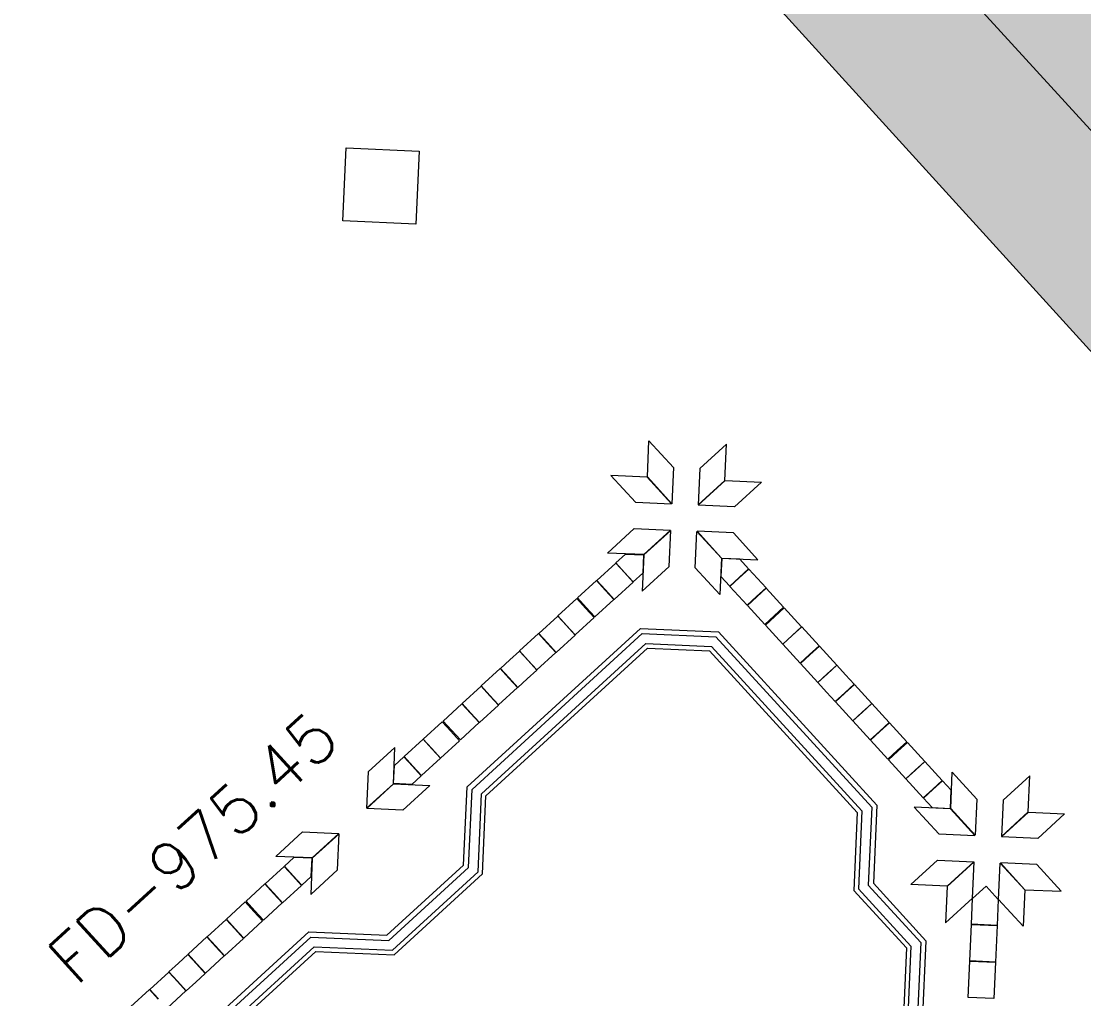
# Model space of a CAD drawing. Header units: inches. Extents: x 733725 to 1472938, y 4017711 to 8040520.
# Drawn here: x 735003.59 to 735020.14, y 4018849.8 to 4018865.03 of the extents above; entities that cross this region are included whole.
import ezdxf

# ---------------------------------------------------------------- set-up
doc = ezdxf.new("R2010")
doc.units = ezdxf.units.IN
doc.header["$MEASUREMENT"] = 0
for name, color, linetype, lineweight in [('H-HARAM3', 123, 'Continuous', 5), ('H-MAFSALL', 31, 'Continuous', 13), ('VAZE-MOJOOD-IN', 252, 'Continuous', 0)]:
    doc.layers.add(name, color=color, linetype=linetype, lineweight=lineweight)
doc.styles.add('K1-FDS$0$ROMANS', font='romans.shx')

msp = doc.modelspace()

# ---------------------------------------------------------------- hatches: boundary and pattern name
at = {"layer": 'H-HARAM3'}
h = msp.add_hatch(color=256, dxfattribs=at)
h.paths.add_polyline_path([(734968.945, 4018904.57), (734970.969, 4018906.602), (734971.867, 4018905.737), (734973.578, 4018907.283), (734973.489, 4018907.38), (734973.506, 4018907.734), (734972.712, 4018908.607), (734972.812, 4018910.704), (734974.365, 4018912.117), (734976.463, 4018912.017), (734977.257, 4018911.143), (734977.61, 4018911.127), (734977.698, 4018911.029), (734979.304, 4018912.489), (734977.921, 4018914.01), (734980.191, 4018916.143), (735001.122, 4018893.12), (735002.874, 4018894.713), (735010.473, 4018886.354), (735008.722, 4018884.761), (735028.454, 4018863.056), (735048.071, 4018880.89), (735063.581, 4018863.83), (735004.903, 4018810.484), (735014.588, 4018799.831), (735011.331, 4018796.869), (734988.511, 4018776.123), (734978.826, 4018786.776), (734935.481, 4018747.37), (734870.425, 4018818.928), (734879.573, 4018827.244), (734878.38, 4018828.556), (734957.805, 4018900.702), (734963.758, 4018902.485), (734968.84, 4018904.697)])
h.paths.add_polyline_path([(734888.935, 4018827.611), (734888.538, 4018819.278), (734909.051, 4018796.714), (734910.063, 4018797.634), (734916.789, 4018790.236), (734915.777, 4018789.316), (734936.29, 4018766.753), (734944.623, 4018766.356), (734981.613, 4018799.985), (734980.02, 4018801.737), (734989.638, 4018810.48), (734991.23, 4018808.728), (735028.22, 4018842.357), (735028.617, 4018850.69), (735008.103, 4018873.253), (735007.091, 4018872.333), (735000.365, 4018879.731), (735001.377, 4018880.651), (734980.864, 4018903.215), (734972.531, 4018903.612), (734935.541, 4018869.983), (734937.134, 4018868.231), (734927.517, 4018859.488), (734925.924, 4018861.239)], flags=16)
h = msp.add_hatch(color=256, dxfattribs=at)
h.paths.add_polyline_path([(734968.945, 4018904.57), (734970.969, 4018906.602), (734971.867, 4018905.737), (734973.578, 4018907.283), (734973.489, 4018907.38), (734973.506, 4018907.734), (734972.712, 4018908.607), (734972.812, 4018910.704), (734974.365, 4018912.117), (734976.463, 4018912.017), (734977.257, 4018911.143), (734977.61, 4018911.127), (734977.698, 4018911.029), (734979.304, 4018912.489), (734977.921, 4018914.01), (734980.191, 4018916.143), (735001.122, 4018893.12), (735002.874, 4018894.713), (735010.473, 4018886.354), (735008.722, 4018884.761), (735028.454, 4018863.056), (735048.071, 4018880.89), (735063.581, 4018863.83), (735004.903, 4018810.484), (735014.588, 4018799.831), (735011.331, 4018796.869), (734988.511, 4018776.123), (734978.826, 4018786.776), (734935.481, 4018747.37), (734870.425, 4018818.928), (734879.573, 4018827.244), (734878.38, 4018828.556), (734957.805, 4018900.702), (734963.758, 4018902.485), (734968.84, 4018904.697)])
h.paths.add_polyline_path([(734888.935, 4018827.611), (734888.538, 4018819.278), (734909.051, 4018796.714), (734910.063, 4018797.634), (734916.789, 4018790.236), (734915.777, 4018789.316), (734936.29, 4018766.753), (734944.623, 4018766.356), (734981.613, 4018799.985), (734980.02, 4018801.737), (734989.638, 4018810.48), (734991.23, 4018808.728), (735028.22, 4018842.357), (735028.617, 4018850.69), (735008.103, 4018873.253), (735007.091, 4018872.333), (735000.365, 4018879.731), (735001.377, 4018880.651), (734980.864, 4018903.215), (734972.531, 4018903.612), (734935.541, 4018869.983), (734937.134, 4018868.231), (734927.517, 4018859.488), (734925.924, 4018861.239)], flags=16)
at = {"layer": 'H-MAFSALL'}
h = msp.add_hatch(dxfattribs=at)
h.set_pattern_fill('ANGLE', color=256, scale=0.3, angle=45, style=0)
h.set_pattern_definition([(44.999999983, (-0.0012, 0.0002), (-1.4817422595, 1.4817422604), [1.524, -0.5715]), (134.999999983, (-0.0012, 0.0002), (-1.4817422604, -1.4817422595), [1.524, -0.5715])])
edge = h.paths.add_edge_path(flags=16)
edge.add_arc((734483.445, 4019138.19), 8, -50, 310)
edge = h.paths.add_edge_path(flags=16)
edge.add_arc((735041.69, 4018744.78), 5, 130, 310)
edge.add_arc((735041.69, 4018744.78), 5, -50, 130)
edge = h.paths.add_edge_path(flags=16)
edge.add_arc((734929.449, 4018650.032), 10, 307.1029, 310)
edge.add_line((734935.877, 4018642.372), (734935.481, 4018642.057))
edge = h.paths.add_edge_path(flags=16)
edge.add_arc((734448.304, 4018988.959), 5, -50, 310)
edge = h.paths.add_edge_path(flags=16)
edge.add_arc((734929.449, 4018650.032), 10, -50, 310)
edge = h.paths.add_edge_path()
edge.add_line((734470.495, 4018819.804), (734535.003, 4018852.189))
edge.add_line((734535.003, 4018852.189), (734535.003, 4018852.189))
edge.add_line((734535.003, 4018852.189), (734572.914, 4018810.916))
edge.add_arc((734615.714, 4018815.067), 43, 185.5397, 259.5981)
edge.add_line((734607.95, 4018772.774), (734656.259, 4018720.181))
edge.add_line((734656.259, 4018720.181), (734681.017, 4018702.881))
edge.add_line((734681.017, 4018702.881), (734689.467, 4018687.669))
edge.add_line((734689.467, 4018687.669), (734694.857, 4018680.12))
edge.add_line((734694.857, 4018680.12), (734719.321, 4018651.346))
edge.add_line((734719.321, 4018651.346), (734735.321, 4018631.946))
edge.add_line((734735.321, 4018631.946), (734738.811, 4018624.304))
edge.add_line((734738.811, 4018624.304), (734748.26, 4018603.512))
edge.add_line((734748.26, 4018603.512), (734747.516, 4018601.656))
edge.add_arc((734785.506, 4018511.871), 97.491, 107.72929, 112.93457, ccw=False)
edge.add_arc((734656.551, 4018541.881), 117.492, 25.08126, 32.34036, ccw=False)
edge.add_line((734762.964, 4018591.686), (734809.18, 4018581.942))
edge.add_line((734809.18, 4018581.942), (734866.219, 4018571.729))
edge.add_line((734866.219, 4018571.729), (734867.898, 4018578.513))
edge.add_line((734867.898, 4018578.513), (734907.725, 4018615.005))
edge.add_line((734907.725, 4018615.005), (734912.431, 4018609.829))
edge.add_line((734912.431, 4018609.829), (734975.64, 4018667.103))
edge.add_line((734975.64, 4018667.103), (734970.981, 4018672.229))
edge.add_line((734970.981, 4018672.229), (735032.04, 4018727.74))
edge.add_line((735032.04, 4018727.74), (735037.306, 4018722.006))
edge.add_line((735037.306, 4018722.006), (735052.413, 4018735.663))
edge.add_line((735052.413, 4018735.663), (735059.338, 4018741.922))
edge.add_line((735059.338, 4018741.922), (735066.401, 4018748.341))
edge.add_line((735066.401, 4018748.341), (735061.106, 4018754.165))
edge.add_line((735061.106, 4018754.165), (735117.118, 4018805.091))
edge.add_line((735117.118, 4018805.091), (735104.817, 4018818.622))
edge.add_line((735104.817, 4018818.622), (734958.677, 4018685.762))
edge.add_line((734958.677, 4018685.762), (734951.519, 4018693.635))
edge.add_line((734951.519, 4018693.635), (734933.872, 4018677.591))
edge.add_line((734933.872, 4018677.591), (734905.385, 4018651.693))
edge.add_line((734905.385, 4018651.693), (734888.108, 4018635.985))
edge.add_line((734888.108, 4018635.985), (734892.767, 4018630.86))
edge.add_line((734892.767, 4018630.86), (734854.667, 4018596.221))
edge.add_line((734854.667, 4018596.221), (734784.293, 4018608.823))
edge.add_arc((734788.7, 4018633.431), 25, 217.1653, 259.8479, ccw=False)
edge.add_line((734768.777, 4018618.328), (734704.047, 4018703.715))
edge.add_line((734704.047, 4018703.715), (734708.534, 4018710.947))
edge.add_line((734708.534, 4018710.947), (734700.207, 4018716.114))
edge.add_line((734700.207, 4018716.114), (734704.039, 4018722.289))
edge.add_line((734704.039, 4018722.289), (734698.091, 4018725.98))
edge.add_line((734698.091, 4018725.98), (734702.273, 4018732.721))
edge.add_line((734702.273, 4018732.721), (734702.336, 4018732.679))
edge.add_arc((734708.117, 4018741.415), 10.475, 236.5024, 314.0512)
edge.add_line((734715.401, 4018733.886), (734717.159, 4018735.485))
edge.add_line((734717.159, 4018735.485), (734722.231, 4018740.095))
edge.add_line((734722.231, 4018740.095), (734720.065, 4018742.478))
edge.add_line((734720.065, 4018742.478), (734726.132, 4018747.994))
edge.add_line((734726.132, 4018747.994), (734719.41, 4018755.387))
edge.add_line((734719.41, 4018755.387), (734713.218, 4018749.758))
edge.add_line((734713.218, 4018749.758), (734710.291, 4018752.978))
edge.add_line((734710.291, 4018752.978), (734716.483, 4018758.607))
edge.add_line((734716.483, 4018758.607), (734709.759, 4018766.003))
edge.add_line((734709.759, 4018766.003), (734703.567, 4018760.373))
edge.add_line((734703.567, 4018760.373), (734700.64, 4018763.593))
edge.add_line((734700.64, 4018763.593), (734706.832, 4018769.222))
edge.add_line((734706.832, 4018769.222), (734700.111, 4018776.616))
edge.add_line((734700.111, 4018776.616), (734694.4, 4018771.424))
edge.add_line((734694.4, 4018771.424), (734692.234, 4018773.807))
edge.add_line((734692.234, 4018773.807), (734686.631, 4018768.713))
edge.add_line((734686.631, 4018768.713), (734683.931, 4018766.258))
edge.add_arc((734691.488, 4018755.604), 13.062, 125.3471, 234.1486)
edge.add_line((734683.838, 4018745.017), (734679.674, 4018738.306))
edge.add_line((734679.674, 4018738.306), (734673.726, 4018741.996))
edge.add_line((734673.726, 4018741.996), (734673.41, 4018741.491))
edge.add_line((734673.41, 4018741.491), (734673.274, 4018741.576))
edge.add_line((734673.274, 4018741.576), (734669.424, 4018735.372))
edge.add_line((734669.424, 4018735.372), (734662.891, 4018739.425))
edge.add_line((734662.891, 4018739.425), (734661.12, 4018740.524))
edge.add_line((734661.12, 4018740.524), (734662.269, 4018742.424))
edge.add_line((734662.269, 4018742.424), (734639.091, 4018767.919))
edge.add_line((734639.091, 4018767.919), (734644.863, 4018773.166))
edge.add_line((734644.863, 4018773.166), (734641.27, 4018777.117))
edge.add_line((734641.27, 4018777.117), (734635.499, 4018771.87))
edge.add_line((734635.499, 4018771.87), (734624.539, 4018783.924))
edge.add_line((734624.539, 4018783.924), (734623.801, 4018783.25))
edge.add_line((734623.801, 4018783.25), (734611.491, 4018796.79))
edge.add_line((734611.491, 4018796.79), (734615.969, 4018800.904))
edge.add_line((734615.969, 4018800.904), (734613.206, 4018803.943))
edge.add_line((734613.206, 4018803.943), (734611.359, 4018802.264))
edge.add_line((734611.359, 4018802.264), (734611.02, 4018802.637))
edge.add_line((734611.02, 4018802.637), (734608.08, 4018802.777))
edge.add_line((734608.08, 4018802.777), (734607.708, 4018802.438))
edge.add_line((734607.708, 4018802.438), (734600.959, 4018809.861))
edge.add_line((734600.959, 4018809.861), (734601.332, 4018810.2))
edge.add_line((734601.332, 4018810.2), (734601.471, 4018813.14))
edge.add_line((734601.471, 4018813.14), (734601.133, 4018813.512))
edge.add_line((734601.133, 4018813.512), (734602.98, 4018815.191))
edge.add_line((734602.98, 4018815.191), (734600.195, 4018818.254))
edge.add_line((734600.195, 4018818.254), (734595.696, 4018814.164))
edge.add_line((734595.696, 4018814.164), (734583.386, 4018827.704))
edge.add_line((734583.386, 4018827.704), (734584.128, 4018828.375))
edge.add_line((734584.128, 4018828.375), (734573.169, 4018840.43))
edge.add_line((734573.169, 4018840.43), (734578.94, 4018845.677))
edge.add_line((734578.94, 4018845.677), (734575.348, 4018849.628))
edge.add_line((734575.348, 4018849.628), (734569.576, 4018844.381))
edge.add_line((734569.576, 4018844.381), (734546.398, 4018869.875))
edge.add_line((734546.398, 4018869.875), (734544.397, 4018868.912))
edge.add_line((734544.397, 4018868.912), (734540.057, 4018877.668))
edge.add_line((734540.057, 4018877.668), (734546.599, 4018880.911))
edge.add_line((734546.599, 4018880.911), (734546.526, 4018881.057))
edge.add_line((734546.526, 4018881.057), (734547.06, 4018881.322))
edge.add_line((734547.06, 4018881.322), (734543.952, 4018887.593))
edge.add_line((734543.952, 4018887.593), (734551.028, 4018891.101))
edge.add_arc((734562.294, 4018897.711), 13.062, 210.4016, 319.2031)
edge.add_line((734572.182, 4018889.177), (734580.485, 4018896.725))
edge.add_line((734580.485, 4018896.725), (734578.319, 4018899.107))
edge.add_line((734578.319, 4018899.107), (734584.029, 4018904.299))
edge.add_line((734584.029, 4018904.299), (734577.183, 4018911.579))
edge.add_line((734577.183, 4018911.579), (734571.116, 4018906.063))
edge.add_line((734571.116, 4018906.063), (734568.189, 4018909.283))
edge.add_line((734568.189, 4018909.283), (734574.256, 4018914.799))
edge.add_line((734574.256, 4018914.799), (734567.532, 4018922.195))
edge.add_line((734567.532, 4018922.195), (734561.465, 4018916.679))
edge.add_line((734561.465, 4018916.679), (734558.538, 4018919.898))
edge.add_line((734558.538, 4018919.898), (734564.605, 4018925.414))
edge.add_line((734564.605, 4018925.414), (734558.008, 4018932.921))
edge.add_line((734558.008, 4018932.921), (734551.941, 4018927.405))
edge.add_line((734551.941, 4018927.405), (734549.774, 4018929.787))
edge.add_line((734549.774, 4018929.787), (734542.945, 4018923.578))
edge.add_arc((734549.637, 4018915.633), 10.388, 130.1084, 208.8482)
edge.add_line((734540.538, 4018910.621), (734533.43, 4018907.097))
edge.add_line((734533.43, 4018907.097), (734530.321, 4018913.369))
edge.add_line((734530.321, 4018913.369), (734523.81, 4018910.141))
edge.add_line((734523.81, 4018910.141), (734519.422, 4018918.991))
edge.add_line((734519.422, 4018918.991), (734518.414, 4018918.49))
edge.add_line((734518.414, 4018918.49), (734483.652, 4018963.612))
edge.add_line((734483.652, 4018963.612), (734466.216, 4018986.25))
edge.add_arc((734446.342, 4018986.524), 19.876, -0.7881, 95.2465)
edge.add_line((734444.525, 4019006.316), (734441.745, 4019010.015))
edge.add_arc((734457.733, 4019022.03), 20, 159.6381, 216.9245, ccw=False)
edge.add_line((734438.983, 4019028.989), (734449.624, 4019057.661))
edge.add_arc((734468.375, 4019050.702), 20, 132.2751, 159.6381, ccw=False)
edge.add_line((734454.921, 4019065.5), (734492.174, 4019099.369))
edge.add_line((734492.174, 4019099.369), (734492.352, 4019103.094))
edge.add_line((734492.352, 4019103.094), (734518.495, 4019128.91))
edge.add_line((734518.495, 4019128.91), (734515.932, 4019129.032))
edge.add_line((734515.932, 4019129.032), (734509.618, 4019135.985))
edge.add_line((734509.618, 4019135.985), (734510.13, 4019146.749))
edge.add_line((734510.13, 4019146.749), (734519.735, 4019155.04))
edge.add_line((734519.735, 4019155.04), (734521.152, 4019171.133))
edge.add_line((734521.152, 4019171.133), (734507.472, 4019199.486))
edge.add_line((734507.472, 4019199.486), (734476.686, 4019171.099))
edge.add_line((734476.686, 4019171.099), (734472.574, 4019167.308))
edge.add_line((734472.574, 4019167.308), (734466.913, 4019162.087))
edge.add_line((734466.913, 4019162.087), (734466.392, 4019149.251))
edge.add_line((734466.392, 4019149.251), (734473.058, 4019142.023))
edge.add_line((734473.058, 4019142.023), (734470.728, 4019136.003))
edge.add_line((734470.728, 4019136.003), (734468.209, 4019122.907))
edge.add_line((734468.209, 4019122.907), (734466.607, 4019104.847))
edge.add_line((734466.607, 4019104.847), (734464.67, 4019103.328))
edge.add_line((734464.67, 4019103.328), (734460.43, 4019099.47))
edge.add_line((734460.43, 4019099.47), (734439.912, 4019080.557))
edge.add_arc((734466.972, 4019051.099), 40, 132.5703, 159.9333)
edge.add_line((734429.4, 4019064.824), (734425.787, 4019054.932))
edge.add_arc((734492.611, 4019019.499), 75.638, 152.06563, 155.27115)
edge.add_line((734423.91, 4019051.14), (734418.436, 4019034.299))
edge.add_line((734418.436, 4019034.299), (734418.393, 4019032.833))
edge.add_arc((734464.107, 4019027.499), 46.024, 173.3446, 190.8662)
edge.add_arc((734458.101, 4019026.815), 40, 191.5252, 222.5703)
edge.add_line((734428.643, 4018999.755), (734431.55, 4018996.591))
edge.add_arc((734450.637, 4018990.594), 20.007, 162.5586, 282.582)
edge.add_line((734454.995, 4018971.068), (734472.935, 4018951.538))
edge.add_line((734472.935, 4018951.538), (734489.366, 4018933.651))
edge.add_line((734489.366, 4018933.651), (734498.083, 4018916.295))
edge.add_line((734498.083, 4018916.295), (734467.009, 4018900.695))
edge.add_line((734467.009, 4018900.695), (734457.734, 4018896.038))
edge.add_line((734457.734, 4018896.038), (734446.846, 4018890.572))
edge.add_line((734446.846, 4018890.572), (734436.474, 4018885.365))
edge.add_line((734436.474, 4018885.365), (734448.8, 4018875.981))
edge.add_line((734448.8, 4018875.981), (734461.775, 4018837.145))
edge.add_line((734461.775, 4018837.145), (734470.495, 4018819.804))

# ---------------------------------------------------------------- linework, layer by layer
at = {"layer": 'H-HARAM3'}
for p, q in [((735008.602, 4018861.92), (735008.653, 4018863.057)), ((735008.602, 4018861.92), (735008.653, 4018863.057)), ((735008.653, 4018863.057), (735009.789, 4018863.006)), ((735008.653, 4018863.057), (735009.789, 4018863.006)), ((735009.789, 4018863.006), (735009.739, 4018861.87)), ((735009.789, 4018863.006), (735009.739, 4018861.87)), ((735009.739, 4018861.87), (735008.602, 4018861.92)), ((735009.739, 4018861.87), (735008.602, 4018861.92)), ((735013.344, 4018857.932), (735013.369, 4018858.497)), ((735013.344, 4018857.932), (735013.369, 4018858.497)), ((735013.369, 4018858.497), (735013.751, 4018858.08)), ((735013.369, 4018858.497), (735013.751, 4018858.08)), ((735014.577, 4018858.444), (735014.159, 4018858.062)), ((735014.577, 4018858.444), (735014.159, 4018858.062)), ((735014.552, 4018857.878), (735014.577, 4018858.444)), ((735014.552, 4018857.878), (735014.577, 4018858.444)), ((735013.751, 4018858.08), (735013.726, 4018857.515)), ((735013.751, 4018858.08), (735013.726, 4018857.515)), ((735014.159, 4018858.062), (735014.134, 4018857.497)), ((735014.159, 4018858.062), (735014.134, 4018857.497)), ((735012.776, 4018857.954), (735013.157, 4018857.537)), ((735013.341, 4018857.929), (735012.776, 4018857.954)), ((735012.776, 4018857.954), (735013.157, 4018857.537)), ((735013.341, 4018857.929), (735012.776, 4018857.954)), ((735013.722, 4018857.512), (735013.341, 4018857.929)), ((735013.722, 4018857.512), (735013.341, 4018857.929)), ((735013.726, 4018857.515), (735013.344, 4018857.932)), ((735013.726, 4018857.515), (735013.344, 4018857.932)), ((735014.134, 4018857.497), (735014.552, 4018857.878)), ((735014.134, 4018857.497), (735014.552, 4018857.878)), ((735014.137, 4018857.493), (735014.554, 4018857.875)), ((735014.137, 4018857.493), (735014.554, 4018857.875)), ((735014.554, 4018857.875), (735015.12, 4018857.85)), ((735014.554, 4018857.875), (735015.12, 4018857.85)), ((735015.12, 4018857.85), (735014.702, 4018857.468)), ((735015.12, 4018857.85), (735014.702, 4018857.468)), ((735013.157, 4018857.537), (735013.722, 4018857.512)), ((735013.157, 4018857.537), (735013.722, 4018857.512)), ((735014.702, 4018857.468), (735014.137, 4018857.493)), ((735014.702, 4018857.468), (735014.137, 4018857.493)), ((735012.722, 4018856.747), (735013.139, 4018857.129)), ((735012.722, 4018856.747), (735013.139, 4018857.129)), ((735013.139, 4018857.129), (735013.704, 4018857.103)), ((735013.139, 4018857.129), (735013.704, 4018857.103)), ((735013.704, 4018857.103), (735013.287, 4018856.722)), ((735013.704, 4018857.103), (735013.287, 4018856.722)), ((735013.707, 4018857.1), (735013.29, 4018856.718)), ((735013.707, 4018857.1), (735013.29, 4018856.718)), ((735013.682, 4018856.535), (735013.707, 4018857.1)), ((735013.682, 4018856.535), (735013.707, 4018857.1)), ((735014.091, 4018856.517), (735014.116, 4018857.082)), ((735014.091, 4018856.517), (735014.116, 4018857.082)), ((735014.116, 4018857.082), (735014.497, 4018856.665)), ((735014.116, 4018857.082), (735014.497, 4018856.665)), ((735014.684, 4018857.06), (735014.119, 4018857.085)), ((735014.119, 4018857.085), (735014.501, 4018856.668)), ((735014.119, 4018857.085), (735014.501, 4018856.668)), ((735014.684, 4018857.06), (735014.119, 4018857.085)), ((735015.066, 4018856.642), (735014.684, 4018857.06)), ((735015.066, 4018856.642), (735014.684, 4018857.06)), ((735013.287, 4018856.722), (735012.722, 4018856.747)), ((735013.287, 4018856.722), (735012.722, 4018856.747)), ((735012.854, 4018856.594), (735013.003, 4018856.73)), ((735012.854, 4018856.594), (735013.003, 4018856.73)), ((735013.003, 4018856.73), (735013.286, 4018856.717)), ((735013.003, 4018856.73), (735013.286, 4018856.717)), ((735013.29, 4018856.718), (735013.265, 4018856.153)), ((735013.29, 4018856.718), (735013.265, 4018856.153)), ((735013.286, 4018856.717), (735013.273, 4018856.435)), ((735013.286, 4018856.717), (735013.273, 4018856.435)), ((735014.497, 4018856.665), (735014.472, 4018856.1)), ((735014.497, 4018856.665), (735014.472, 4018856.1)), ((735014.502, 4018856.663), (735014.489, 4018856.381)), ((735014.502, 4018856.663), (735014.489, 4018856.381)), ((735014.501, 4018856.668), (735015.066, 4018856.642)), ((735014.501, 4018856.668), (735015.066, 4018856.642)), ((735014.784, 4018856.651), (735014.502, 4018856.663)), ((735014.784, 4018856.651), (735014.502, 4018856.663)), ((735014.921, 4018856.502), (735014.784, 4018856.651)), ((735014.921, 4018856.502), (735014.784, 4018856.651)), ((735012.555, 4018856.321), (735012.851, 4018856.591)), ((735012.555, 4018856.321), (735012.851, 4018856.591)), ((735012.851, 4018856.591), (735012.986, 4018856.443)), ((735012.851, 4018856.591), (735012.986, 4018856.443)), ((735012.989, 4018856.446), (735012.854, 4018856.594)), ((735012.989, 4018856.446), (735012.854, 4018856.594)), ((735013.265, 4018856.153), (735013.682, 4018856.535)), ((735013.265, 4018856.153), (735013.682, 4018856.535)), ((735014.472, 4018856.1), (735014.091, 4018856.517)), ((735014.472, 4018856.1), (735014.091, 4018856.517)), ((735014.773, 4018856.367), (735014.921, 4018856.502)), ((735014.773, 4018856.367), (735014.921, 4018856.502)), ((735014.924, 4018856.498), (735014.776, 4018856.363)), ((735014.924, 4018856.498), (735014.776, 4018856.363)), ((735015.194, 4018856.203), (735014.924, 4018856.498)), ((735015.194, 4018856.203), (735014.924, 4018856.498)), ((735012.257, 4018856.048), (735012.552, 4018856.318)), ((735012.257, 4018856.048), (735012.552, 4018856.318)), ((735012.552, 4018856.318), (735012.687, 4018856.17)), ((735012.552, 4018856.318), (735012.687, 4018856.17)), ((735012.69, 4018856.173), (735012.555, 4018856.321)), ((735012.69, 4018856.173), (735012.555, 4018856.321)), ((735012.986, 4018856.443), (735013.121, 4018856.295)), ((735012.986, 4018856.443), (735013.121, 4018856.295)), ((735013.124, 4018856.298), (735012.989, 4018856.446)), ((735013.124, 4018856.298), (735012.989, 4018856.446)), ((735013.273, 4018856.435), (735013.124, 4018856.298)), ((735013.273, 4018856.435), (735013.124, 4018856.298)), ((735014.489, 4018856.381), (735014.626, 4018856.232)), ((735014.489, 4018856.381), (735014.626, 4018856.232)), ((735014.626, 4018856.232), (735014.773, 4018856.367)), ((735014.626, 4018856.232), (735014.773, 4018856.367)), ((735014.776, 4018856.363), (735014.629, 4018856.228)), ((735014.776, 4018856.363), (735014.629, 4018856.228)), ((735012.687, 4018856.17), (735012.822, 4018856.022)), ((735012.687, 4018856.17), (735012.822, 4018856.022)), ((735012.825, 4018856.025), (735012.69, 4018856.173)), ((735012.825, 4018856.025), (735012.69, 4018856.173)), ((735013.121, 4018856.295), (735012.825, 4018856.025)), ((735013.121, 4018856.295), (735012.825, 4018856.025)), ((735014.629, 4018856.228), (735014.899, 4018855.933)), ((735014.629, 4018856.228), (735014.899, 4018855.933)), ((735015.046, 4018856.068), (735015.194, 4018856.203)), ((735015.046, 4018856.068), (735015.194, 4018856.203)), ((735015.197, 4018856.2), (735015.049, 4018856.065)), ((735015.197, 4018856.2), (735015.049, 4018856.065)), ((735015.467, 4018855.905), (735015.197, 4018856.2)), ((735015.467, 4018855.905), (735015.197, 4018856.2)), ((735011.951, 4018855.767), (735012.246, 4018856.037)), ((735011.951, 4018855.767), (735012.246, 4018856.037)), ((735012.246, 4018856.037), (735012.381, 4018855.89)), ((735012.246, 4018856.037), (735012.381, 4018855.89)), ((735012.392, 4018855.9), (735012.257, 4018856.048)), ((735012.392, 4018855.9), (735012.257, 4018856.048)), ((735012.822, 4018856.022), (735012.527, 4018855.752)), ((735012.822, 4018856.022), (735012.527, 4018855.752)), ((735014.899, 4018855.933), (735015.046, 4018856.068)), ((735014.899, 4018855.933), (735015.046, 4018856.068)), ((735015.049, 4018856.065), (735014.902, 4018855.93)), ((735015.049, 4018856.065), (735014.902, 4018855.93)), ((735012.381, 4018855.89), (735012.516, 4018855.742)), ((735012.381, 4018855.89), (735012.516, 4018855.742)), ((735012.527, 4018855.752), (735012.392, 4018855.9)), ((735012.527, 4018855.752), (735012.392, 4018855.9)), ((735014.902, 4018855.93), (735015.172, 4018855.635)), ((735014.902, 4018855.93), (735015.172, 4018855.635)), ((735015.319, 4018855.77), (735015.467, 4018855.905)), ((735015.319, 4018855.77), (735015.467, 4018855.905)), ((735015.477, 4018855.894), (735015.329, 4018855.759)), ((735015.477, 4018855.894), (735015.329, 4018855.759)), ((735015.747, 4018855.599), (735015.477, 4018855.894)), ((735015.747, 4018855.599), (735015.477, 4018855.894)), ((735011.652, 4018855.495), (735011.948, 4018855.765)), ((735011.652, 4018855.495), (735011.948, 4018855.765)), ((735011.948, 4018855.765), (735012.083, 4018855.617)), ((735011.948, 4018855.765), (735012.083, 4018855.617)), ((735012.086, 4018855.62), (735011.951, 4018855.767)), ((735012.086, 4018855.62), (735011.951, 4018855.767)), ((735012.516, 4018855.742), (735012.221, 4018855.472)), ((735012.516, 4018855.742), (735012.221, 4018855.472)), ((735015.172, 4018855.635), (735015.319, 4018855.77)), ((735015.172, 4018855.635), (735015.319, 4018855.77)), ((735015.329, 4018855.759), (735015.182, 4018855.624)), ((735015.329, 4018855.759), (735015.182, 4018855.624)), ((735010.536, 4018853.103), (735013.236, 4018855.572)), ((735010.536, 4018853.103), (735013.236, 4018855.572)), ((735010.614, 4018853.066), (735013.265, 4018855.491)), ((735010.614, 4018853.066), (735013.265, 4018855.491)), ((735011.354, 4018855.222), (735011.649, 4018855.492)), ((735011.354, 4018855.222), (735011.649, 4018855.492)), ((735011.649, 4018855.492), (735011.784, 4018855.344)), ((735011.649, 4018855.492), (735011.784, 4018855.344)), ((735011.787, 4018855.347), (735011.652, 4018855.495)), ((735011.787, 4018855.347), (735011.652, 4018855.495)), ((735012.083, 4018855.617), (735012.218, 4018855.469)), ((735012.083, 4018855.617), (735012.218, 4018855.469)), ((735012.221, 4018855.472), (735012.086, 4018855.62)), ((735012.221, 4018855.472), (735012.086, 4018855.62)), ((735013.236, 4018855.572), (735014.45, 4018855.518)), ((735013.236, 4018855.572), (735014.45, 4018855.518)), ((735013.265, 4018855.491), (735014.413, 4018855.44)), ((735013.265, 4018855.491), (735014.413, 4018855.44)), ((735014.45, 4018855.518), (735016.92, 4018852.819)), ((735014.45, 4018855.518), (735016.92, 4018852.819)), ((735015.182, 4018855.624), (735015.452, 4018855.329)), ((735015.182, 4018855.624), (735015.452, 4018855.329)), ((735015.599, 4018855.464), (735015.747, 4018855.599)), ((735015.599, 4018855.464), (735015.747, 4018855.599)), ((735015.75, 4018855.595), (735015.602, 4018855.46)), ((735015.75, 4018855.595), (735015.602, 4018855.46)), ((735016.02, 4018855.3), (735015.75, 4018855.595)), ((735016.02, 4018855.3), (735015.75, 4018855.595)), ((735010.761, 4018852.997), (735013.32, 4018855.338)), ((735010.761, 4018852.997), (735013.32, 4018855.338)), ((735011.784, 4018855.344), (735011.919, 4018855.196)), ((735011.784, 4018855.344), (735011.919, 4018855.196)), ((735011.922, 4018855.199), (735011.787, 4018855.347)), ((735011.922, 4018855.199), (735011.787, 4018855.347)), ((735012.218, 4018855.469), (735011.922, 4018855.199)), ((735012.218, 4018855.469), (735011.922, 4018855.199)), ((735013.32, 4018855.338), (735014.344, 4018855.293)), ((735013.32, 4018855.338), (735014.344, 4018855.293)), ((735014.413, 4018855.44), (735016.838, 4018852.789)), ((735014.413, 4018855.44), (735016.838, 4018852.789)), ((735015.452, 4018855.329), (735015.599, 4018855.464)), ((735015.452, 4018855.329), (735015.599, 4018855.464)), ((735015.602, 4018855.46), (735015.455, 4018855.325)), ((735015.602, 4018855.46), (735015.455, 4018855.325)), ((735015.455, 4018855.325), (735015.725, 4018855.03)), ((735015.455, 4018855.325), (735015.725, 4018855.03)), ((735010.83, 4018852.965), (735013.346, 4018855.267)), ((735010.83, 4018852.965), (735013.346, 4018855.267)), ((735011.203, 4018855.084), (735011.351, 4018855.219)), ((735011.203, 4018855.084), (735011.351, 4018855.219)), ((735011.351, 4018855.219), (735011.486, 4018855.071)), ((735011.351, 4018855.219), (735011.486, 4018855.071)), ((735011.489, 4018855.074), (735011.354, 4018855.222)), ((735011.489, 4018855.074), (735011.354, 4018855.222)), ((735011.919, 4018855.196), (735011.624, 4018854.926)), ((735011.919, 4018855.196), (735011.624, 4018854.926)), ((735013.346, 4018855.267), (735014.312, 4018855.224)), ((735013.346, 4018855.267), (735014.312, 4018855.224)), ((735014.312, 4018855.224), (735016.614, 4018852.708)), ((735014.312, 4018855.224), (735016.614, 4018852.708)), ((735014.344, 4018855.293), (735016.686, 4018852.734)), ((735014.344, 4018855.293), (735016.686, 4018852.734)), ((735015.725, 4018855.03), (735015.872, 4018855.165)), ((735015.725, 4018855.03), (735015.872, 4018855.165)), ((735015.875, 4018855.162), (735015.728, 4018855.027)), ((735015.875, 4018855.162), (735015.728, 4018855.027)), ((735015.872, 4018855.165), (735016.02, 4018855.3)), ((735015.872, 4018855.165), (735016.02, 4018855.3)), ((735016.023, 4018855.297), (735015.875, 4018855.162)), ((735016.023, 4018855.297), (735015.875, 4018855.162)), ((735016.293, 4018855.002), (735016.023, 4018855.297)), ((735016.293, 4018855.002), (735016.023, 4018855.297)), ((735011.056, 4018854.949), (735011.203, 4018855.084)), ((735011.056, 4018854.949), (735011.203, 4018855.084)), ((735011.486, 4018855.071), (735011.621, 4018854.923)), ((735011.486, 4018855.071), (735011.621, 4018854.923)), ((735011.624, 4018854.926), (735011.489, 4018855.074)), ((735011.624, 4018854.926), (735011.489, 4018855.074)), ((735015.728, 4018855.027), (735015.998, 4018854.732)), ((735015.728, 4018855.027), (735015.998, 4018854.732)), ((735016.145, 4018854.867), (735016.293, 4018855.002)), ((735016.145, 4018854.867), (735016.293, 4018855.002)), ((735016.296, 4018854.999), (735016.148, 4018854.864)), ((735016.296, 4018854.999), (735016.148, 4018854.864)), ((735016.431, 4018854.851), (735016.296, 4018854.999)), ((735016.431, 4018854.851), (735016.296, 4018854.999)), ((735010.757, 4018854.676), (735011.052, 4018854.946)), ((735010.757, 4018854.676), (735011.052, 4018854.946)), ((735011.052, 4018854.946), (735011.187, 4018854.798)), ((735011.052, 4018854.946), (735011.187, 4018854.798)), ((735011.191, 4018854.801), (735011.056, 4018854.949)), ((735011.191, 4018854.801), (735011.056, 4018854.949)), ((735011.621, 4018854.923), (735011.473, 4018854.788)), ((735011.621, 4018854.923), (735011.473, 4018854.788)), ((735015.998, 4018854.732), (735016.145, 4018854.867)), ((735015.998, 4018854.732), (735016.145, 4018854.867)), ((735016.148, 4018854.864), (735016.001, 4018854.729)), ((735016.148, 4018854.864), (735016.001, 4018854.729)), ((735016.566, 4018854.703), (735016.431, 4018854.851)), ((735016.566, 4018854.703), (735016.431, 4018854.851)), ((735010.459, 4018854.403), (735010.754, 4018854.673)), ((735010.459, 4018854.403), (735010.754, 4018854.673)), ((735010.754, 4018854.673), (735010.889, 4018854.525)), ((735010.754, 4018854.673), (735010.889, 4018854.525)), ((735010.892, 4018854.528), (735010.757, 4018854.676)), ((735010.892, 4018854.528), (735010.757, 4018854.676)), ((735011.187, 4018854.798), (735011.322, 4018854.651)), ((735011.187, 4018854.798), (735011.322, 4018854.651)), ((735011.326, 4018854.653), (735011.191, 4018854.801)), ((735011.326, 4018854.653), (735011.191, 4018854.801)), ((735011.473, 4018854.788), (735011.326, 4018854.653)), ((735011.473, 4018854.788), (735011.326, 4018854.653)), ((735016.001, 4018854.729), (735016.136, 4018854.581)), ((735016.001, 4018854.729), (735016.136, 4018854.581)), ((735016.418, 4018854.568), (735016.566, 4018854.703)), ((735016.418, 4018854.568), (735016.566, 4018854.703)), ((735016.569, 4018854.7), (735016.421, 4018854.565)), ((735016.569, 4018854.7), (735016.421, 4018854.565)), ((735016.839, 4018854.405), (735016.569, 4018854.7)), ((735016.839, 4018854.405), (735016.569, 4018854.7)), ((735010.889, 4018854.525), (735011.024, 4018854.378)), ((735010.889, 4018854.525), (735011.024, 4018854.378)), ((735011.027, 4018854.381), (735010.892, 4018854.528)), ((735011.027, 4018854.381), (735010.892, 4018854.528)), ((735011.322, 4018854.651), (735011.027, 4018854.381)), ((735011.322, 4018854.651), (735011.027, 4018854.381)), ((735016.136, 4018854.581), (735016.271, 4018854.433)), ((735016.136, 4018854.581), (735016.271, 4018854.433)), ((735016.271, 4018854.433), (735016.418, 4018854.568)), ((735016.271, 4018854.433), (735016.418, 4018854.568)), ((735016.421, 4018854.565), (735016.273, 4018854.43)), ((735016.421, 4018854.565), (735016.273, 4018854.43)), ((735010.161, 4018854.13), (735010.456, 4018854.4)), ((735010.161, 4018854.13), (735010.456, 4018854.4)), ((735010.456, 4018854.4), (735010.591, 4018854.252)), ((735010.456, 4018854.4), (735010.591, 4018854.252)), ((735010.594, 4018854.255), (735010.459, 4018854.403)), ((735010.594, 4018854.255), (735010.459, 4018854.403)), ((735011.024, 4018854.378), (735010.729, 4018854.108)), ((735011.024, 4018854.378), (735010.729, 4018854.108)), ((735016.273, 4018854.43), (735016.543, 4018854.135)), ((735016.273, 4018854.43), (735016.543, 4018854.135)), ((735016.691, 4018854.27), (735016.839, 4018854.405)), ((735016.691, 4018854.27), (735016.839, 4018854.405)), ((735016.842, 4018854.402), (735016.694, 4018854.267)), ((735016.842, 4018854.402), (735016.694, 4018854.267)), ((735017.112, 4018854.107), (735016.842, 4018854.402)), ((735017.112, 4018854.107), (735016.842, 4018854.402)), ((735010.591, 4018854.252), (735010.726, 4018854.105)), ((735010.591, 4018854.252), (735010.726, 4018854.105)), ((735010.729, 4018854.108), (735010.594, 4018854.255)), ((735010.729, 4018854.108), (735010.594, 4018854.255)), ((735016.543, 4018854.135), (735016.691, 4018854.27)), ((735016.543, 4018854.135), (735016.691, 4018854.27)), ((735016.694, 4018854.267), (735016.546, 4018854.132)), ((735016.694, 4018854.267), (735016.546, 4018854.132)), ((735009.854, 4018853.85), (735010.149, 4018854.12)), ((735009.854, 4018853.85), (735010.149, 4018854.12)), ((735010.149, 4018854.12), (735010.284, 4018853.972)), ((735010.149, 4018854.12), (735010.284, 4018853.972)), ((735010.296, 4018853.982), (735010.161, 4018854.13)), ((735010.296, 4018853.982), (735010.161, 4018854.13)), ((735010.726, 4018854.105), (735010.431, 4018853.835)), ((735010.726, 4018854.105), (735010.431, 4018853.835)), ((735016.546, 4018854.132), (735016.816, 4018853.837)), ((735016.546, 4018854.132), (735016.816, 4018853.837)), ((735016.964, 4018853.972), (735017.112, 4018854.107)), ((735016.964, 4018853.972), (735017.112, 4018854.107)), ((735017.115, 4018854.103), (735016.967, 4018853.968)), ((735017.115, 4018854.103), (735016.967, 4018853.968)), ((735017.385, 4018853.808), (735017.115, 4018854.103)), ((735017.385, 4018853.808), (735017.115, 4018854.103)), ((735009.556, 4018853.577), (735009.851, 4018853.847)), ((735009.556, 4018853.577), (735009.851, 4018853.847)), ((735009.851, 4018853.847), (735009.986, 4018853.699)), ((735009.851, 4018853.847), (735009.986, 4018853.699)), ((735009.989, 4018853.702), (735009.854, 4018853.85)), ((735009.989, 4018853.702), (735009.854, 4018853.85)), ((735010.284, 4018853.972), (735010.419, 4018853.824)), ((735010.284, 4018853.972), (735010.419, 4018853.824)), ((735010.431, 4018853.835), (735010.296, 4018853.982)), ((735010.431, 4018853.835), (735010.296, 4018853.982)), ((735016.816, 4018853.837), (735016.964, 4018853.972)), ((735016.816, 4018853.837), (735016.964, 4018853.972)), ((735016.967, 4018853.968), (735016.819, 4018853.833)), ((735016.967, 4018853.968), (735016.819, 4018853.833)), ((735016.819, 4018853.833), (735017.089, 4018853.538)), ((735016.819, 4018853.833), (735017.089, 4018853.538)), ((735009.412, 4018853.719), (735008.994, 4018853.337)), ((735009.412, 4018853.719), (735008.994, 4018853.337)), ((735009.387, 4018853.154), (735009.412, 4018853.719)), ((735009.387, 4018853.154), (735009.412, 4018853.719)), ((735009.986, 4018853.699), (735010.121, 4018853.552)), ((735009.986, 4018853.699), (735010.121, 4018853.552)), ((735010.124, 4018853.554), (735009.989, 4018853.702)), ((735010.124, 4018853.554), (735009.989, 4018853.702)), ((735010.419, 4018853.824), (735010.124, 4018853.554)), ((735010.419, 4018853.824), (735010.124, 4018853.554)), ((735017.089, 4018853.538), (735017.237, 4018853.673)), ((735017.089, 4018853.538), (735017.237, 4018853.673)), ((735017.237, 4018853.673), (735017.385, 4018853.808)), ((735017.237, 4018853.673), (735017.385, 4018853.808)), ((735017.395, 4018853.797), (735017.247, 4018853.662)), ((735017.395, 4018853.797), (735017.247, 4018853.662)), ((735017.665, 4018853.502), (735017.395, 4018853.797)), ((735017.665, 4018853.502), (735017.395, 4018853.797)), ((735009.403, 4018853.437), (735009.553, 4018853.574)), ((735009.403, 4018853.437), (735009.553, 4018853.574)), ((735009.553, 4018853.574), (735009.688, 4018853.426)), ((735009.553, 4018853.574), (735009.688, 4018853.426)), ((735009.691, 4018853.429), (735009.556, 4018853.577)), ((735009.691, 4018853.429), (735009.556, 4018853.577)), ((735010.121, 4018853.552), (735009.826, 4018853.282)), ((735010.121, 4018853.552), (735009.826, 4018853.282)), ((735017.247, 4018853.662), (735017.1, 4018853.527)), ((735017.247, 4018853.662), (735017.1, 4018853.527)), ((735017.1, 4018853.527), (735017.369, 4018853.232)), ((735017.1, 4018853.527), (735017.369, 4018853.232)), ((735017.517, 4018853.367), (735017.665, 4018853.502)), ((735017.517, 4018853.367), (735017.665, 4018853.502)), ((735008.994, 4018853.337), (735008.969, 4018852.772)), ((735008.994, 4018853.337), (735008.969, 4018852.772)), ((735009.391, 4018853.155), (735009.403, 4018853.437)), ((735009.391, 4018853.155), (735009.403, 4018853.437)), ((735009.688, 4018853.426), (735009.823, 4018853.279)), ((735009.688, 4018853.426), (735009.823, 4018853.279)), ((735009.826, 4018853.282), (735009.691, 4018853.429)), ((735009.826, 4018853.282), (735009.691, 4018853.429)), ((735017.369, 4018853.232), (735017.517, 4018853.367)), ((735017.369, 4018853.232), (735017.517, 4018853.367)), ((735017.52, 4018853.364), (735017.372, 4018853.229)), ((735017.52, 4018853.364), (735017.372, 4018853.229)), ((735017.668, 4018853.499), (735017.52, 4018853.364)), ((735017.668, 4018853.499), (735017.52, 4018853.364)), ((735017.938, 4018853.204), (735017.668, 4018853.499)), ((735017.938, 4018853.204), (735017.668, 4018853.499)), ((735009.823, 4018853.279), (735009.673, 4018853.142)), ((735009.823, 4018853.279), (735009.673, 4018853.142)), ((735017.372, 4018853.229), (735017.642, 4018852.934)), ((735017.372, 4018853.229), (735017.642, 4018852.934)), ((735017.79, 4018853.069), (735017.938, 4018853.204)), ((735017.79, 4018853.069), (735017.938, 4018853.204)), ((735017.941, 4018853.2), (735017.793, 4018853.065)), ((735017.941, 4018853.2), (735017.793, 4018853.065)), ((735018.077, 4018853.051), (735017.941, 4018853.2)), ((735018.077, 4018853.051), (735017.941, 4018853.2)), ((735018.069, 4018852.767), (735018.094, 4018853.332)), ((735018.069, 4018852.767), (735018.094, 4018853.332)), ((735018.094, 4018853.332), (735018.476, 4018852.915)), ((735018.094, 4018853.332), (735018.476, 4018852.915)), ((735019.301, 4018853.279), (735018.884, 4018852.897)), ((735019.301, 4018853.279), (735018.884, 4018852.897)), ((735019.276, 4018852.714), (735019.301, 4018853.279)), ((735019.276, 4018852.714), (735019.301, 4018853.279)), ((735008.969, 4018852.772), (735009.387, 4018853.154)), ((735008.969, 4018852.772), (735009.387, 4018853.154)), ((735008.972, 4018852.769), (735009.39, 4018853.15)), ((735008.972, 4018852.769), (735009.39, 4018853.15)), ((735009.39, 4018853.15), (735009.955, 4018853.125)), ((735009.39, 4018853.15), (735009.955, 4018853.125)), ((735009.673, 4018853.142), (735009.391, 4018853.155)), ((735009.673, 4018853.142), (735009.391, 4018853.155)), ((735009.955, 4018853.125), (735009.537, 4018852.743)), ((735009.955, 4018853.125), (735009.537, 4018852.743)), ((735010.482, 4018851.887), (735010.536, 4018853.103)), ((735010.482, 4018851.887), (735010.536, 4018853.103)), ((735010.56, 4018851.85), (735010.614, 4018853.066)), ((735010.56, 4018851.85), (735010.614, 4018853.066)), ((735017.642, 4018852.934), (735017.79, 4018853.069)), ((735017.642, 4018852.934), (735017.79, 4018853.069)), ((735017.793, 4018853.065), (735017.645, 4018852.93)), ((735017.793, 4018853.065), (735017.645, 4018852.93)), ((735018.064, 4018852.769), (735018.077, 4018853.051)), ((735018.064, 4018852.769), (735018.077, 4018853.051)), ((735010.707, 4018851.781), (735010.761, 4018852.997)), ((735010.707, 4018851.781), (735010.761, 4018852.997)), ((735010.776, 4018851.749), (735010.83, 4018852.965)), ((735010.776, 4018851.749), (735010.83, 4018852.965)), ((735017.645, 4018852.93), (735017.782, 4018852.781)), ((735017.645, 4018852.93), (735017.782, 4018852.781)), ((735018.476, 4018852.915), (735018.451, 4018852.35)), ((735018.476, 4018852.915), (735018.451, 4018852.35)), ((735018.884, 4018852.897), (735018.859, 4018852.332)), ((735018.884, 4018852.897), (735018.859, 4018852.332)), ((735009.537, 4018852.743), (735008.972, 4018852.769)), ((735009.537, 4018852.743), (735008.972, 4018852.769)), ((735016.614, 4018852.708), (735016.56, 4018851.492)), ((735016.614, 4018852.708), (735016.56, 4018851.492)), ((735016.686, 4018852.734), (735016.631, 4018851.518)), ((735016.686, 4018852.734), (735016.631, 4018851.518)), ((735016.838, 4018852.789), (735016.784, 4018851.573)), ((735016.838, 4018852.789), (735016.784, 4018851.573)), ((735016.92, 4018852.819), (735016.865, 4018851.603)), ((735016.92, 4018852.819), (735016.865, 4018851.603)), ((735017.5, 4018852.789), (735017.882, 4018852.372)), ((735018.065, 4018852.764), (735017.5, 4018852.789)), ((735017.5, 4018852.789), (735017.882, 4018852.372)), ((735018.065, 4018852.764), (735017.5, 4018852.789)), ((735017.782, 4018852.781), (735018.064, 4018852.769)), ((735017.782, 4018852.781), (735018.064, 4018852.769)), ((735018.447, 4018852.347), (735018.065, 4018852.764)), ((735018.447, 4018852.347), (735018.065, 4018852.764)), ((735018.451, 4018852.35), (735018.069, 4018852.767)), ((735018.451, 4018852.35), (735018.069, 4018852.767)), ((735018.859, 4018852.332), (735019.276, 4018852.714)), ((735018.859, 4018852.332), (735019.276, 4018852.714)), ((735018.862, 4018852.328), (735019.279, 4018852.71)), ((735018.862, 4018852.328), (735019.279, 4018852.71)), ((735019.279, 4018852.71), (735019.844, 4018852.685)), ((735019.279, 4018852.71), (735019.844, 4018852.685)), ((735019.844, 4018852.685), (735019.427, 4018852.303)), ((735019.844, 4018852.685), (735019.427, 4018852.303)), ((735007.557, 4018852.022), (735007.974, 4018852.404)), ((735007.557, 4018852.022), (735007.974, 4018852.404)), ((735007.974, 4018852.404), (735008.539, 4018852.379)), ((735007.974, 4018852.404), (735008.539, 4018852.379)), ((735008.539, 4018852.379), (735008.122, 4018851.997)), ((735008.539, 4018852.379), (735008.122, 4018851.997)), ((735008.542, 4018852.375), (735008.125, 4018851.994)), ((735008.542, 4018852.375), (735008.125, 4018851.994)), ((735008.517, 4018851.81), (735008.542, 4018852.375)), ((735008.517, 4018851.81), (735008.542, 4018852.375)), ((735017.882, 4018852.372), (735018.447, 4018852.347)), ((735017.882, 4018852.372), (735018.447, 4018852.347)), ((735019.427, 4018852.303), (735018.862, 4018852.328)), ((735019.427, 4018852.303), (735018.862, 4018852.328)), ((735008.122, 4018851.997), (735007.557, 4018852.022)), ((735008.122, 4018851.997), (735007.557, 4018852.022)), ((735007.686, 4018851.866), (735007.39, 4018851.596)), ((735007.686, 4018851.866), (735007.39, 4018851.596)), ((735007.821, 4018851.718), (735007.686, 4018851.866)), ((735007.821, 4018851.718), (735007.686, 4018851.866)), ((735007.838, 4018852.005), (735007.689, 4018851.869)), ((735007.838, 4018852.005), (735007.689, 4018851.869)), ((735007.689, 4018851.869), (735007.824, 4018851.721)), ((735007.689, 4018851.869), (735007.824, 4018851.721)), ((735008.121, 4018851.993), (735007.838, 4018852.005)), ((735008.121, 4018851.993), (735007.838, 4018852.005)), ((735008.125, 4018851.994), (735008.1, 4018851.428)), ((735008.125, 4018851.994), (735008.1, 4018851.428)), ((735008.108, 4018851.71), (735008.121, 4018851.993)), ((735008.108, 4018851.71), (735008.121, 4018851.993)), ((735009.287, 4018850.794), (735010.482, 4018851.887)), ((735009.287, 4018850.794), (735010.482, 4018851.887)), ((735009.316, 4018850.712), (735010.56, 4018851.85)), ((735009.316, 4018850.712), (735010.56, 4018851.85)), ((735017.447, 4018851.582), (735017.864, 4018851.964)), ((735017.447, 4018851.582), (735017.864, 4018851.964)), ((735017.864, 4018851.964), (735018.429, 4018851.939)), ((735017.864, 4018851.964), (735018.429, 4018851.939)), ((735018.429, 4018851.939), (735018.012, 4018851.557)), ((735018.429, 4018851.939), (735018.012, 4018851.557)), ((735018.432, 4018851.935), (735018.015, 4018851.553)), ((735018.432, 4018851.935), (735018.015, 4018851.553)), ((735018.407, 4018851.37), (735018.432, 4018851.935)), ((735018.407, 4018851.37), (735018.432, 4018851.935)), ((735018.815, 4018851.352), (735018.84, 4018851.917)), ((735018.815, 4018851.352), (735018.84, 4018851.917)), ((735018.84, 4018851.917), (735019.222, 4018851.5)), ((735018.84, 4018851.917), (735019.222, 4018851.5)), ((735019.409, 4018851.895), (735018.844, 4018851.92)), ((735018.844, 4018851.92), (735019.226, 4018851.503)), ((735019.409, 4018851.895), (735018.844, 4018851.92)), ((735018.844, 4018851.92), (735019.226, 4018851.503)), ((735019.791, 4018851.478), (735019.409, 4018851.895)), ((735019.791, 4018851.478), (735019.409, 4018851.895)), ((735007.956, 4018851.571), (735007.821, 4018851.718)), ((735007.956, 4018851.571), (735007.821, 4018851.718)), ((735007.824, 4018851.721), (735007.959, 4018851.574)), ((735007.824, 4018851.721), (735007.959, 4018851.574)), ((735007.959, 4018851.574), (735008.108, 4018851.71)), ((735007.959, 4018851.574), (735008.108, 4018851.71)), ((735008.1, 4018851.428), (735008.517, 4018851.81)), ((735008.1, 4018851.428), (735008.517, 4018851.81)), ((735009.372, 4018850.56), (735010.707, 4018851.781)), ((735009.372, 4018850.56), (735010.707, 4018851.781)), ((735009.398, 4018850.488), (735010.776, 4018851.749)), ((735009.398, 4018850.488), (735010.776, 4018851.749)), ((735007.387, 4018851.593), (735007.092, 4018851.323)), ((735007.387, 4018851.593), (735007.092, 4018851.323)), ((735007.522, 4018851.445), (735007.387, 4018851.593)), ((735007.522, 4018851.445), (735007.387, 4018851.593)), ((735007.39, 4018851.596), (735007.525, 4018851.448)), ((735007.39, 4018851.596), (735007.525, 4018851.448)), ((735007.66, 4018851.301), (735007.956, 4018851.571)), ((735007.66, 4018851.301), (735007.956, 4018851.571)), ((735016.631, 4018851.518), (735017.449, 4018850.623)), ((735016.631, 4018851.518), (735017.449, 4018850.623)), ((735016.784, 4018851.573), (735017.602, 4018850.679)), ((735016.784, 4018851.573), (735017.602, 4018850.679)), ((735016.865, 4018851.603), (735017.683, 4018850.708)), ((735016.865, 4018851.603), (735017.683, 4018850.708)), ((735018.012, 4018851.557), (735017.447, 4018851.582)), ((735018.012, 4018851.557), (735017.447, 4018851.582)), ((735018.015, 4018851.553), (735017.99, 4018850.988)), ((735018.015, 4018851.553), (735017.99, 4018850.988)), ((735018.411, 4018851.368), (735018.62, 4018851.559)), ((735018.411, 4018851.368), (735018.62, 4018851.559)), ((735018.62, 4018851.559), (735018.811, 4018851.35)), ((735018.62, 4018851.559), (735018.811, 4018851.35)), ((735007.657, 4018851.298), (735007.522, 4018851.445)), ((735007.657, 4018851.298), (735007.522, 4018851.445)), ((735007.525, 4018851.448), (735007.66, 4018851.301)), ((735007.525, 4018851.448), (735007.66, 4018851.301)), ((735016.56, 4018851.492), (735017.378, 4018850.598)), ((735016.56, 4018851.492), (735017.378, 4018850.598)), ((735017.99, 4018850.988), (735018.407, 4018851.37)), ((735017.99, 4018850.988), (735018.407, 4018851.37)), ((735018.393, 4018850.965), (735018.411, 4018851.368)), ((735018.393, 4018850.965), (735018.411, 4018851.368)), ((735018.811, 4018851.35), (735018.793, 4018850.947)), ((735018.811, 4018851.35), (735018.793, 4018850.947)), ((735019.197, 4018850.935), (735018.815, 4018851.352)), ((735019.197, 4018850.935), (735018.815, 4018851.352)), ((735019.222, 4018851.5), (735019.197, 4018850.935)), ((735019.222, 4018851.5), (735019.197, 4018850.935)), ((735019.226, 4018851.503), (735019.791, 4018851.478)), ((735019.226, 4018851.503), (735019.791, 4018851.478)), ((735007.081, 4018851.313), (735006.786, 4018851.043)), ((735007.081, 4018851.313), (735006.786, 4018851.043)), ((735007.216, 4018851.165), (735007.081, 4018851.313)), ((735007.216, 4018851.165), (735007.081, 4018851.313)), ((735007.092, 4018851.323), (735007.227, 4018851.175)), ((735007.092, 4018851.323), (735007.227, 4018851.175)), ((735007.362, 4018851.028), (735007.657, 4018851.298)), ((735007.362, 4018851.028), (735007.657, 4018851.298)), ((735006.783, 4018851.04), (735006.488, 4018850.77)), ((735006.783, 4018851.04), (735006.488, 4018850.77)), ((735006.918, 4018850.892), (735006.783, 4018851.04)), ((735006.918, 4018850.892), (735006.783, 4018851.04)), ((735006.786, 4018851.043), (735006.921, 4018850.895)), ((735006.786, 4018851.043), (735006.921, 4018850.895)), ((735007.056, 4018850.748), (735007.351, 4018851.018)), ((735007.056, 4018850.748), (735007.351, 4018851.018)), ((735007.351, 4018851.018), (735007.216, 4018851.165)), ((735007.351, 4018851.018), (735007.216, 4018851.165)), ((735007.227, 4018851.175), (735007.362, 4018851.028)), ((735007.227, 4018851.175), (735007.362, 4018851.028)), ((735007.053, 4018850.745), (735006.918, 4018850.892)), ((735007.053, 4018850.745), (735006.918, 4018850.892)), ((735006.921, 4018850.895), (735007.056, 4018850.748)), ((735006.921, 4018850.895), (735007.056, 4018850.748)), ((735018.368, 4018850.394), (735018.393, 4018850.961)), ((735018.368, 4018850.394), (735018.393, 4018850.961)), ((735018.793, 4018850.947), (735018.393, 4018850.965)), ((735018.793, 4018850.947), (735018.393, 4018850.965)), ((735018.393, 4018850.961), (735018.793, 4018850.943)), ((735018.393, 4018850.961), (735018.793, 4018850.943)), ((735018.793, 4018850.943), (735018.767, 4018850.376)), ((735018.793, 4018850.943), (735018.767, 4018850.376)), ((735005.371, 4018848.378), (735008.071, 4018850.848)), ((735005.371, 4018848.378), (735008.071, 4018850.848)), ((735005.449, 4018848.341), (735008.1, 4018850.766)), ((735005.449, 4018848.341), (735008.1, 4018850.766)), ((735006.484, 4018850.767), (735006.189, 4018850.497)), ((735006.484, 4018850.767), (735006.189, 4018850.497)), ((735006.619, 4018850.619), (735006.484, 4018850.767)), ((735006.619, 4018850.619), (735006.484, 4018850.767)), ((735006.488, 4018850.77), (735006.623, 4018850.622)), ((735006.488, 4018850.77), (735006.623, 4018850.622)), ((735006.758, 4018850.475), (735007.053, 4018850.745)), ((735006.758, 4018850.475), (735007.053, 4018850.745)), ((735008.071, 4018850.848), (735009.287, 4018850.794)), ((735008.071, 4018850.848), (735009.287, 4018850.794)), ((735008.1, 4018850.766), (735009.316, 4018850.712)), ((735008.1, 4018850.766), (735009.316, 4018850.712)), ((735017.683, 4018850.708), (735017.606, 4018848.979)), ((735017.683, 4018850.708), (735017.606, 4018848.979)), ((735005.596, 4018848.273), (735008.156, 4018850.614)), ((735005.596, 4018848.273), (735008.156, 4018850.614)), ((735005.665, 4018848.241), (735008.181, 4018850.542)), ((735005.665, 4018848.241), (735008.181, 4018850.542)), ((735006.754, 4018850.472), (735006.619, 4018850.619)), ((735006.754, 4018850.472), (735006.619, 4018850.619)), ((735006.623, 4018850.622), (735006.758, 4018850.475)), ((735006.623, 4018850.622), (735006.758, 4018850.475)), ((735008.156, 4018850.614), (735009.372, 4018850.56)), ((735008.156, 4018850.614), (735009.372, 4018850.56)), ((735008.181, 4018850.542), (735009.398, 4018850.488)), ((735008.181, 4018850.542), (735009.398, 4018850.488)), ((735017.378, 4018850.598), (735017.312, 4018849.117)), ((735017.378, 4018850.598), (735017.312, 4018849.117)), ((735017.449, 4018850.623), (735017.381, 4018849.085)), ((735017.449, 4018850.623), (735017.381, 4018849.085)), ((735017.602, 4018850.679), (735017.528, 4018849.016)), ((735017.602, 4018850.679), (735017.528, 4018849.016)), ((735006.038, 4018850.359), (735005.891, 4018850.224)), ((735006.038, 4018850.359), (735005.891, 4018850.224)), ((735006.186, 4018850.494), (735006.038, 4018850.359)), ((735006.186, 4018850.494), (735006.038, 4018850.359)), ((735006.321, 4018850.346), (735006.186, 4018850.494)), ((735006.321, 4018850.346), (735006.186, 4018850.494)), ((735006.189, 4018850.497), (735006.324, 4018850.349)), ((735006.189, 4018850.497), (735006.324, 4018850.349)), ((735006.459, 4018850.202), (735006.754, 4018850.472)), ((735006.459, 4018850.202), (735006.754, 4018850.472)), ((735018.342, 4018849.823), (735018.368, 4018850.389)), ((735018.342, 4018849.823), (735018.368, 4018850.389)), ((735018.767, 4018850.376), (735018.368, 4018850.394)), ((735018.767, 4018850.376), (735018.368, 4018850.394)), ((735018.368, 4018850.389), (735018.767, 4018850.372)), ((735018.368, 4018850.389), (735018.767, 4018850.372)), ((735018.767, 4018850.372), (735018.742, 4018849.806)), ((735018.767, 4018850.372), (735018.742, 4018849.806)), ((735005.888, 4018850.221), (735005.592, 4018849.951)), ((735005.888, 4018850.221), (735005.592, 4018849.951)), ((735006.023, 4018850.073), (735005.888, 4018850.221)), ((735006.023, 4018850.073), (735005.888, 4018850.221)), ((735005.891, 4018850.224), (735006.026, 4018850.076)), ((735005.891, 4018850.224), (735006.026, 4018850.076)), ((735006.308, 4018850.064), (735006.456, 4018850.199)), ((735006.308, 4018850.064), (735006.456, 4018850.199)), ((735006.456, 4018850.199), (735006.321, 4018850.346)), ((735006.456, 4018850.199), (735006.321, 4018850.346)), ((735006.324, 4018850.349), (735006.459, 4018850.202)), ((735006.324, 4018850.349), (735006.459, 4018850.202)), ((735006.157, 4018849.926), (735006.023, 4018850.073)), ((735006.157, 4018849.926), (735006.023, 4018850.073)), ((735006.026, 4018850.076), (735006.161, 4018849.929)), ((735006.026, 4018850.076), (735006.161, 4018849.929)), ((735006.161, 4018849.929), (735006.308, 4018850.064)), ((735006.161, 4018849.929), (735006.308, 4018850.064)), ((735005.589, 4018849.948), (735005.294, 4018849.678)), ((735005.589, 4018849.948), (735005.294, 4018849.678)), ((735005.724, 4018849.8), (735005.589, 4018849.948)), ((735005.724, 4018849.8), (735005.589, 4018849.948)), ((735005.592, 4018849.951), (735005.727, 4018849.803)), ((735005.592, 4018849.951), (735005.727, 4018849.803)), ((735005.862, 4018849.656), (735006.157, 4018849.926)), ((735005.862, 4018849.656), (735006.157, 4018849.926)), ((735018.742, 4018849.806), (735018.342, 4018849.823)), ((735018.742, 4018849.806), (735018.342, 4018849.823))]:
    msp.add_line(p, q, dxfattribs=at)
msp.add_lwpolyline([(734888.935, 4018827.611), (734888.538, 4018819.278), (734909.051, 4018796.714), (734910.063, 4018797.634), (734916.789, 4018790.236), (734915.777, 4018789.316), (734936.29, 4018766.753), (734944.623, 4018766.356), (734981.613, 4018799.985), (734980.02, 4018801.737), (734989.638, 4018810.48), (734991.23, 4018808.728), (735028.22, 4018842.357), (735028.617, 4018850.69), (735008.103, 4018873.253), (735007.091, 4018872.333), (735000.365, 4018879.731), (735001.377, 4018880.651), (734980.864, 4018903.215), (734972.531, 4018903.612), (734935.541, 4018869.983), (734937.134, 4018868.231), (734927.517, 4018859.488), (734925.924, 4018861.239)], close=True, dxfattribs=at)
msp.add_lwpolyline([(734888.935, 4018827.611), (734888.538, 4018819.278), (734909.051, 4018796.714), (734910.063, 4018797.634), (734916.789, 4018790.236), (734915.777, 4018789.316), (734936.29, 4018766.753), (734944.623, 4018766.356), (734981.613, 4018799.985), (734980.02, 4018801.737), (734989.638, 4018810.48), (734991.23, 4018808.728), (735028.22, 4018842.357), (735028.617, 4018850.69), (735008.103, 4018873.253), (735007.091, 4018872.333), (735000.365, 4018879.731), (735001.377, 4018880.651), (734980.864, 4018903.215), (734972.531, 4018903.612), (734935.541, 4018869.983), (734937.134, 4018868.231), (734927.517, 4018859.488), (734925.924, 4018861.239)], close=True, dxfattribs=at)
msp.add_lwpolyline([(735028.617, 4018850.69), (735008.103, 4018873.253)], dxfattribs=at)
msp.add_lwpolyline([(735028.617, 4018850.69), (735008.103, 4018873.253)], dxfattribs=at)
at = {"layer": 'VAZE-MOJOOD-IN'}
msp.add_lwpolyline([(735016.305, 4018800), (735016.756, 4018800.272), (735017.197, 4018800.631), (735017.582, 4018801.047), (735017.905, 4018801.514), (735018.11, 4018801.906), (735020.026, 4018803.611), (735014.482, 4018809.508), (735066.134, 4018856.807), (735051.775, 4018872.517), (735036.262, 4018858.346), (735017.31, 4018878.924), (735011.167, 4018873.272), (735030.709, 4018851.901), (735030.485, 4018843.556), (734998.867, 4018814.407), (735006.515, 4018806.293), (735007.419, 4018804.733), (735009.004, 4018803.624), (735009.923, 4018802.017), (735011.394, 4018801.053), (735012.315, 4018800), (735016.305, 4018800)], close=True, dxfattribs=at)

# ---------------------------------------------------------------- texts
at = {"layer": 'H-HARAM3', "style": 'K1-FDS$0$ROMANS'}
msp.add_text('FD-975.45', height=0.75, rotation=42.4518, dxfattribs=at).set_placement((735004.447, 4018849.986))
msp.add_text('FD-975.45', height=0.75, rotation=42.4518, dxfattribs=at).set_placement((735004.447, 4018849.986))

doc.saveas('drawing.dxf')
